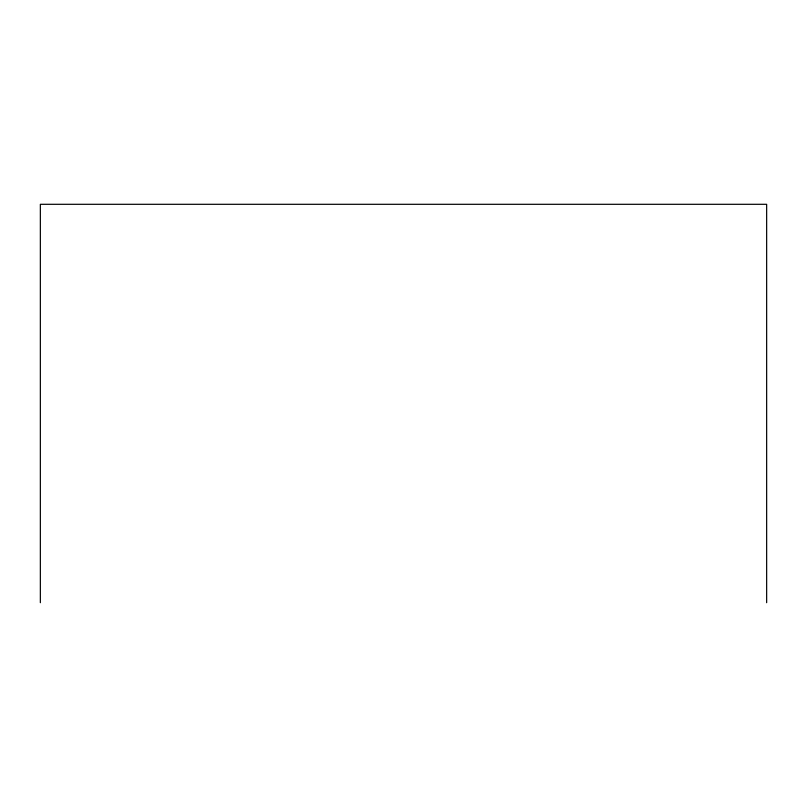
<?xml version="1.0" encoding="UTF-8"?>
<svg xmlns="http://www.w3.org/2000/svg" width="807" height="807" viewBox="0 0 807 807"><rect width="100%" height="100%" fill="white"/><g stroke="black" fill="none" stroke-linecap="round" stroke-linejoin="round"><path stroke-width="1.21" d="M766.65 602.698L766.65 204.302L40.35 204.302L40.35 602.698"/></g></svg>
